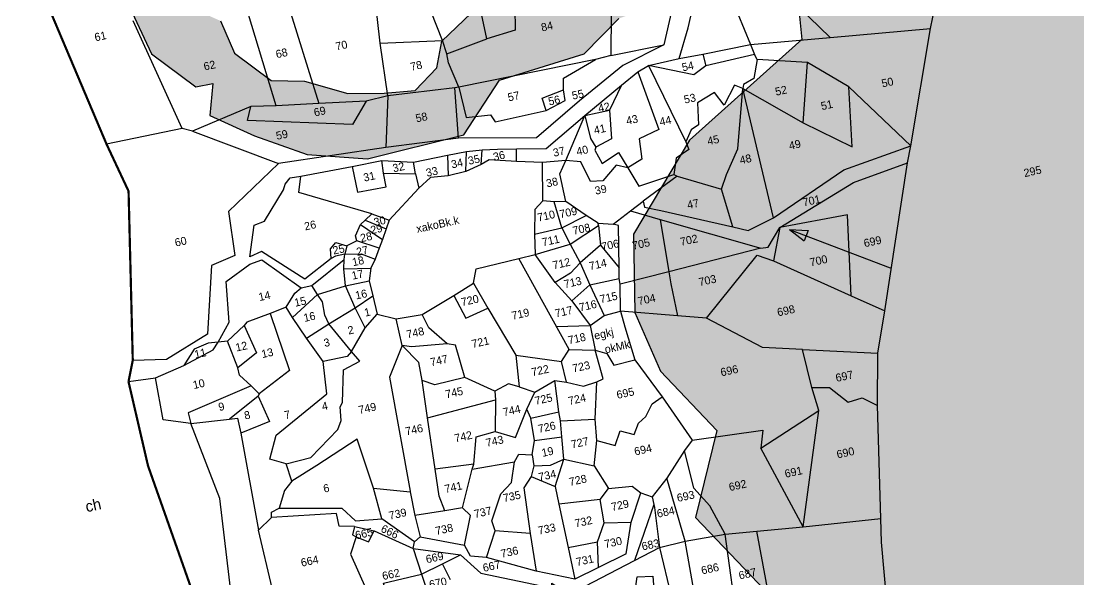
# Model space of a CAD drawing. Header units: metres. Extents: x 282146 to 284989, y 2016198 to 2020938.
# Drawn here: x 282299 to 283295, y 2019219 to 2019745 of the extents above; entities that cross this region are included whole.
import ezdxf
from ezdxf.enums import TextEntityAlignment as Align

# ---------------------------------------------------------------- set-up
doc = ezdxf.new("R2010")
doc.units = ezdxf.units.M
doc.header["$MEASUREMENT"] = 0
doc.linetypes.add('DASHDOT', pattern=[1, 0.5, -0.25, 0, -0.25])
for name, color, linetype in [('POLY_HATCH', 12, 'Continuous'), ('POLY_PARCEL', 6, 'Continuous'), ('POLY_WATER', 4, 'Continuous'), ('SYM_ARROW', 1, 'Continuous'), ('TEXT_MAPIN', 7, 'Continuous'), ('TEXT_MAPOUT', 7, 'Continuous'), ('TEXT_PARCEL', 7, 'Continuous'), ('V_BOUND_LINE', 7, 'Continuous'), ('V_BOUND_STREM_LINE', 7, 'DASHDOT')]:
    doc.layers.add(name, color=color, linetype=linetype)
doc.styles.add('TEXT_MAP', font='', dxfattribs={"height": 1.8})
doc.styles.get('TEXT_MAP').set_extended_font_data('Kruti Dev 050')
pattern_1 = [(12.37531, (282698.511, 2015839.8285), (3.7931513, 5.925559), [4.97495, -4.97495]), (102.37531, (282703.3703, 2015840.8947), (-5.925559, 3.7931513), [4.97495, -4.97495])]

# ---------------------------------------------------------------- blocks, each defined once
blk = doc.blocks.new('ARROWASPECT')
h = blk.add_hatch(color=256)
h.paths.add_polyline_path([(2.85, -2.85), (3.72, -1.98), (0, 0)])
h.paths.add_polyline_path([(0, 0), (1.98, -3.72), (2.85, -2.85)])
for points in [[(0, 0), (17.15, -17.15)], [(0, 0), (1.98, -3.72)], [(0, 0), (3.72, -1.98)], [(3.72, -1.98), (1.98, -3.72)]]:
    blk.add_lwpolyline(points)
blk = doc.blocks.new('5647')
at = {"layer": 'POLY_HATCH'}
h = blk.add_hatch(dxfattribs=at)
h.set_pattern_fill('ZIGZAG', color=256, scale=39.799596, angle=12.37531, style=0)
h.set_pattern_definition(pattern_1)
h.paths.add_polyline_path([(282613.69, 2019676.59), (282575.09, 2019687.53), (282544.97, 2019687.98), (282512.21, 2019712.56), (282499.66, 2019741.57), (282481.07, 2019749.85), (282454.2, 2019775.72), (282443.42, 2019800.71), (282450.66, 2019812), (282432.67, 2019833.64), (282433.82, 2019844.49), (282444.21, 2019849.41), (282490.75, 2019886.97), (282527.24, 2019889.68), (282581.55, 2019879.54), (282627.45, 2019867.55), (282692, 2019871.12), (282731.48, 2019876.26), (282782.91, 2019900.34), (282829.2, 2019930.79), (282836.68, 2019965.08), (282819.36, 2020023.93), (282773.33, 2020052.65), (282754.9, 2020088.32), (282749.51, 2020133.02), (282778.06, 2020159.87), (282776.3, 2020200.07), (282801.95, 2020240.11), (282800.89, 2020297.24), (282841.89, 2020339.76), (282875.5, 2020361.45), (282905.78, 2020388.39), (282937.79, 2020395.42), (282956.05, 2020397.52), (282942.78, 2020447.87), (282904.55, 2020451.79), (282863.11, 2020441.83), (282829.33, 2020431.6), (282777.36, 2020358.29), (282758.02, 2020283.41), (282726.46, 2020236.37), (282710.88, 2020184.12), (282707.03, 2020133.9), (282712.36, 2020089.73), (282733.7, 2020020.29), (282756.88, 2019978.29), (282743.7, 2019958.83), (282686.79, 2019935.88), (282634.69, 2019914.85), (282604.68, 2019930.95), (282547.31, 2019941.91), (282478.76, 2019924.25), (282429.56, 2019882.06), (282371.25, 2019853.57), (282379.61, 2019835.35), (282405.16, 2019782.53), (282438.05, 2019712.14), (282477.71, 2019682.48), (282492.79, 2019685.31), (282490.3, 2019656.86), (282530.09, 2019638.56), (282577.37, 2019621.9), (282631.44, 2019618.07), (282717.46, 2019639.56), (282749.49, 2019688.44), (282825.45, 2019712.08), (282856.43, 2019743.56), (282899.92, 2019760.08), (282920.16, 2019822.94), (282962.03, 2019854.8), (282967.31, 2019894.33), (282977.21, 2019928.76), (283017.4, 2019988.16), (283047.25, 2020019.12), (283049.26, 2020063.56), (283101.53, 2020092.8), (283097.23, 2020169.52), (283096.79, 2020169.6), (283076.6, 2020164.75), (283058.95, 2020140.58), (283030.97, 2020135.32), (283017.87, 2020102.45), (282980.25, 2020060.66), (282936.93, 2020024.69), (282924.03, 2019972.34), (282910.05, 2019923.39), (282882.83, 2019858.3), (282884.19, 2019840.06), (282867.63, 2019839.08), (282840.86, 2019832.32), (282822.26, 2019804.42), (282798.86, 2019798.4), (282767.75, 2019779.22), (282748.6, 2019753.84), (282724.17, 2019748.48), (282697.91, 2019723.31), (282693.44, 2019699.38), (282674.03, 2019679.24), (282646.33, 2019676.69)])
h = blk.add_hatch(dxfattribs=at)
h.set_pattern_fill('ZIGZAG', color=256, scale=39.799596, angle=12.37531, style=0)
h.set_pattern_definition(pattern_1)
h.paths.add_polyline_path([(283310.64, 2019450.28), (283319.31, 2019584.54), (283329.1, 2019626.79), (283330.03, 2019732.28), (283333.42, 2019767.47), (283086.11, 2019819.47), (283082.32, 2019785.2), (283034.46, 2019760.75), (283017.24, 2019754.75), (283020.3, 2019724.9), (282919.75, 2019634.76), (282869.37, 2019550.47), (282870.67, 2019480.16), (282893.63, 2019427.84), (282944.18, 2019374.52), (282924.98, 2019296.76), (283012.13, 2019205.32), (283080.26, 2019096.67), (283314.01, 2019111.72), (283296.99, 2019210.12)])
for points in [[(282405.16, 2019782.53), (282438.05, 2019712.14), (282477.71, 2019682.48), (282492.79, 2019685.31), (282490.3, 2019656.86), (282530.09, 2019638.56), (282577.37, 2019621.9), (282631.44, 2019618.07), (282717.46, 2019639.56), (282749.49, 2019688.44), (282825.45, 2019712.08), (282856.43, 2019743.56)], [(283017.24, 2019754.75), (283020.3, 2019724.9), (282919.75, 2019634.76), (282869.37, 2019550.47), (282870.67, 2019480.16), (282893.63, 2019427.84), (282944.18, 2019374.52), (282924.98, 2019296.76), (283012.13, 2019205.32)], [(282499.66, 2019741.57), (282512.21, 2019712.56), (282544.97, 2019687.98), (282575.09, 2019687.53), (282613.69, 2019676.59), (282646.33, 2019676.69), (282674.03, 2019679.24), (282693.44, 2019699.38), (282697.91, 2019723.31), (282724.17, 2019748.48)]]:
    blk.add_lwpolyline(points, dxfattribs=at)
at = {"layer": 'POLY_PARCEL'}
for points in [[(282972.92, 2019849.6), (282957.31, 2019761.89), (282974.19, 2019720.31)], [(282738.31, 2019725.36), (282722.48, 2019799.75)], [(283045.7, 2019726.63), (282989.05, 2019781.38), (282985.64, 2019798.31), (283149.97, 2019805.97)], [(283135.41, 2019734.62), (283149.97, 2019805.97)], [(282642.77, 2019721.64), (282636.08, 2019779.96)], [(282698.47, 2019724.07), (282673.68, 2019787.06)], [(282849.82, 2019788.11), (282849.18, 2019710.58)], [(282558.24, 2019762.69), (282587.65, 2019667.65)], [(282549.62, 2019665.45), (282521.76, 2019757.09)], [(282763.41, 2019753.58), (282763.58, 2019733.3), (282738.31, 2019725.36)], [(282465.48, 2019645.17), (282421.55, 2019741.59)], [(283045.7, 2019726.63), (283135.41, 2019734.62)], [(283117.75, 2019629.4), (283135.41, 2019734.62)], [(282642.77, 2019721.64), (282698.47, 2019724.07)], [(282702.43, 2019712.11), (282698.47, 2019724.07)], [(282702.43, 2019712.11), (282738.31, 2019725.36)], [(282974.19, 2019720.31), (283045.7, 2019726.63)], [(282649.47, 2019674.26), (282642.77, 2019721.64)], [(282849.18, 2019710.58), (282896.79, 2019719.96)], [(282931.64, 2019711.59), (282974.19, 2019720.31)], [(282974.19, 2019720.31), (282977.69, 2019711.47)], [(282713.27, 2019682.11), (282703.96, 2019703.9), (282702.43, 2019712.11)], [(282835.49, 2019706.79), (282713.27, 2019682.11)], [(282806.84, 2019679.59), (282806.9, 2019690.29), (282835.49, 2019706.79)], [(282849.18, 2019710.58), (282835.49, 2019706.79)], [(282910.38, 2019707.79), (282931.64, 2019711.59)], [(282931.64, 2019711.59), (282934.3, 2019701.33)], [(282977.69, 2019711.47), (282934.3, 2019701.33)], [(282980.19, 2019706.99), (282977.12, 2019689.88), (282968.06, 2019684.48), (282967.51, 2019680.9)], [(282980.19, 2019706.99), (282977.69, 2019711.47)], [(283025.19, 2019704.14), (282980.19, 2019706.99)], [(283021.49, 2019650.3), (283025.19, 2019704.14)], [(283062.2, 2019682.33), (283025.19, 2019704.14)], [(282873.5, 2019695.87), (282892.09, 2019644.19), (282874.71, 2019635.72), (282876.83, 2019617.58), (282864.54, 2019609.93)], [(282934.3, 2019701.33), (282923.6, 2019693.08), (282882.79, 2019701.41)], [(282882.79, 2019701.41), (282916.27, 2019633.17)], [(282709.64, 2019681.58), (282649.47, 2019674.26)], [(282713.27, 2019682.11), (282709.64, 2019681.58)], [(282712.69, 2019636.34), (282709.64, 2019681.58)], [(282713.27, 2019682.11), (282719.74, 2019654.87), (282741.42, 2019657.22), (282745.68, 2019651.2), (282791.35, 2019661.22)], [(282791.35, 2019661.22), (282787.61, 2019672.16), (282806.84, 2019679.59)], [(282791.35, 2019661.22), (282808.35, 2019670.3), (282806.84, 2019679.59)], [(282858.63, 2019683.86), (282848.05, 2019661.58)], [(282967.51, 2019680.9), (282960.02, 2019683.9), (282950.6, 2019666.02), (282941.89, 2019677.45), (282926.9, 2019667.96), (282927.8, 2019648.3), (282920.98, 2019644.02), (282916.27, 2019633.17)], [(282948.19, 2019590.75), (282952.76, 2019603.85), (282962.92, 2019626.86), (282967.51, 2019680.9)], [(282994.81, 2019565.21), (282967.51, 2019680.9)], [(282967.51, 2019680.9), (283021.49, 2019650.3)], [(283021.49, 2019650.3), (283065.34, 2019628.6), (283062.2, 2019682.33)], [(283117.75, 2019629.4), (283062.2, 2019682.33)], [(282630.29, 2019669.52), (282617.94, 2019648.81), (282523.86, 2019652.22), (282527.04, 2019664.77)], [(282587.65, 2019667.65), (282549.62, 2019665.45)], [(282630.29, 2019669.52), (282587.65, 2019667.65)], [(282649.47, 2019674.26), (282630.29, 2019669.52)], [(282649.47, 2019674.26), (282647.62, 2019628.23)], [(282527.04, 2019664.77), (282474.6, 2019642.63)], [(282549.62, 2019665.45), (282527.04, 2019664.77)], [(282825.84, 2019656.76), (282848.05, 2019661.58)], [(282848.05, 2019661.58), (282849.73, 2019635.79), (282835.77, 2019628.42)], [(282808.89, 2019616.57), (282825.84, 2019656.76)], [(282825.84, 2019656.76), (282831.13, 2019636.01), (282835.77, 2019628.42)], [(282465.48, 2019645.17), (282397.77, 2019631.02)], [(282474.6, 2019642.63), (282465.48, 2019645.17)], [(282474.6, 2019642.63), (282551.61, 2019613.94)], [(282835.77, 2019628.42), (282834.75, 2019625.55), (282841.31, 2019613.75), (282856.05, 2019623.6), (282864.54, 2019609.93)], [(282916.27, 2019633.17), (282919.01, 2019626.33), (282907.66, 2019618.46), (282905.55, 2019604.04)], [(282994.81, 2019565.21), (283057.69, 2019608.15), (283117.75, 2019629.4)], [(283114.9, 2019614.34), (283117.75, 2019629.4)], [(282703.05, 2019621.34), (282703.47, 2019602.78)], [(282719.52, 2019606.63), (282719.85, 2019624.59)], [(282733.05, 2019612.91), (282733.99, 2019625.95)], [(282764.73, 2019615.49), (282764.83, 2019627.03)], [(282617.68, 2019611.09), (282622.42, 2019588.08), (282647.98, 2019592.95), (282645.71, 2019605.02)], [(282645.71, 2019605.02), (282644.29, 2019616.49)], [(282674.3, 2019604.44), (282672.66, 2019614.85)], [(282733.05, 2019612.91), (282719.52, 2019606.63)], [(282764.73, 2019615.49), (282740.4, 2019617.17), (282733.05, 2019612.91)], [(282788.11, 2019614.65), (282764.73, 2019615.49)], [(282808.89, 2019616.57), (282788.11, 2019614.65)], [(282788.35, 2019580.24), (282788.11, 2019614.65)], [(282808.99, 2019579.8), (282803.58, 2019604.44), (282808.89, 2019616.57)], [(282864.54, 2019609.93), (282853.91, 2019612.21), (282842.04, 2019598.34), (282830.95, 2019597.57), (282822.44, 2019615.23), (282808.89, 2019616.57)], [(282864.54, 2019609.93), (282874.36, 2019593.47), (282905.55, 2019604.04)], [(283000.61, 2019556.46), (283066.54, 2019596.59), (283114.9, 2019614.34)], [(283094.46, 2019481.91), (283114.9, 2019614.34)], [(282635.18, 2019568.7), (282569.98, 2019587.67), (282571.55, 2019602.44)], [(282645.71, 2019605.02), (282674.3, 2019604.44)], [(282674.3, 2019604.44), (282677.39, 2019591.76)], [(282703.47, 2019602.78), (282687.88, 2019601.34), (282677.39, 2019591.76)], [(282719.52, 2019606.63), (282703.47, 2019602.78)], [(282908.67, 2019602.55), (282878.23, 2019580.06)], [(282905.55, 2019604.04), (282908.67, 2019602.55)], [(282908.67, 2019602.55), (282948.19, 2019590.75)], [(282677.39, 2019591.76), (282650.88, 2019563.09)], [(282958.46, 2019556.92), (282948.19, 2019590.75)], [(282788.35, 2019580.24), (282781.07, 2019572.68), (282780.97, 2019550.47)], [(282798.46, 2019579.47), (282788.35, 2019580.24)], [(282808.99, 2019579.8), (282798.46, 2019579.47)], [(282805.24, 2019556.13), (282798.46, 2019579.47)], [(282827, 2019567.19), (282808.99, 2019579.8)], [(282866.82, 2019571.26), (282878.23, 2019580.06)], [(282878.23, 2019580.06), (282879.4, 2019574.73), (282894.02, 2019571.74), (282958.46, 2019556.92)], [(282625.08, 2019559.09), (282629.35, 2019563.15)], [(282629.35, 2019563.15), (282635.18, 2019568.7)], [(282629.35, 2019563.15), (282648.1, 2019555.36)], [(282635.18, 2019568.7), (282650.88, 2019563.09)], [(282650.88, 2019563.09), (282648.1, 2019555.36)], [(282805.24, 2019556.13), (282827, 2019567.19)], [(282837.79, 2019560.29), (282827, 2019567.19)], [(282851.42, 2019559.39), (282866.82, 2019571.26)], [(282866.82, 2019571.26), (282893.24, 2019563.68)], [(282893.24, 2019563.68), (282901.2, 2019516.75)], [(282893.24, 2019563.68), (282983.4, 2019537.79)], [(282958.46, 2019556.92), (282972.2, 2019553.73), (282994.81, 2019565.21)], [(283064.22, 2019495.35), (283060.98, 2019567.79), (283000.61, 2019556.46)], [(282621.92, 2019544.52), (282620.66, 2019548.88), (282625.08, 2019559.09)], [(282625.08, 2019559.09), (282644.68, 2019545.85)], [(282648.1, 2019555.36), (282644.68, 2019545.85)], [(282780.97, 2019550.47), (282805.24, 2019556.13)], [(282805.24, 2019556.13), (282812.91, 2019541.61)], [(282812.91, 2019541.61), (282838.27, 2019558.08)], [(282837.79, 2019560.29), (282851.42, 2019559.39)], [(282838.27, 2019558.08), (282837.79, 2019560.29)], [(282838.27, 2019558.08), (282839.8, 2019540.53)], [(282856.55, 2019520.3), (282855.92, 2019558.08), (282851.42, 2019559.39)], [(282983.4, 2019537.79), (282989.92, 2019538.8), (283000.61, 2019556.46)], [(283000.61, 2019556.46), (282994.92, 2019526.49)], [(282621.92, 2019544.52), (282612.93, 2019539.96)], [(282641.87, 2019538.05), (282621.92, 2019544.52)], [(282644.68, 2019545.85), (282641.87, 2019538.05)], [(282780.97, 2019550.47), (282781.47, 2019532.39)], [(282598.7, 2019528.56), (282598.31, 2019537.49), (282603.03, 2019542.96), (282612.93, 2019539.96)], [(282612.93, 2019539.96), (282611.16, 2019532.61)], [(282641.87, 2019538.05), (282638.29, 2019528.13)], [(282781.47, 2019532.39), (282812.91, 2019541.61)], [(282812.91, 2019541.61), (282821.75, 2019524.65)], [(282839.8, 2019540.53), (282821.75, 2019524.65)], [(282839.8, 2019540.53), (282856.55, 2019520.3)], [(282983.4, 2019537.79), (282901.2, 2019516.75)], [(282610.05, 2019519.36), (282610.45, 2019527.86)], [(282611.16, 2019532.61), (282625.61, 2019532.76), (282638.29, 2019528.13)], [(282638.29, 2019528.13), (282634.45, 2019520)], [(282726.16, 2019506.68), (282728.65, 2019519.48), (282766.69, 2019528.82)], [(282766.69, 2019528.82), (282781.47, 2019532.39)], [(282811.85, 2019447.05), (282766.69, 2019528.82)], [(282799.42, 2019507.17), (282781.47, 2019532.39)], [(282821.75, 2019524.65), (282813.16, 2019515.48), (282799.42, 2019507.17)], [(282821.75, 2019524.65), (282830.37, 2019505.02)], [(282934.77, 2019475.3), (282980.13, 2019531.71), (282994.92, 2019526.49)], [(282994.92, 2019526.49), (283064.22, 2019495.35)], [(282610.05, 2019519.36), (282634.45, 2019520)], [(282611.54, 2019504.16), (282610.05, 2019519.36)], [(282634.45, 2019520), (282632.94, 2019508.74)], [(282856.72, 2019510.76), (282856.55, 2019520.3)], [(282901.2, 2019516.75), (282857.48, 2019505.56)], [(282901.2, 2019516.75), (282903.01, 2019506.06), (282908.8, 2019477.39)], [(282611.54, 2019504.16), (282632.94, 2019508.74)], [(282632.94, 2019508.74), (282636.24, 2019495.23)], [(282708.72, 2019495.57), (282726.16, 2019506.68)], [(282726.16, 2019506.68), (282738.98, 2019484.13)], [(282799.42, 2019507.17), (282814.25, 2019490.89)], [(282830.37, 2019505.02), (282856.72, 2019510.76)], [(282857.48, 2019505.56), (282856.72, 2019510.76)], [(282857.78, 2019481.5), (282857.48, 2019505.56)], [(282558.38, 2019485.1), (282566.38, 2019497.58), (282571.85, 2019502.33)], [(282564.08, 2019476), (282586.59, 2019496.47)], [(282586.59, 2019496.47), (282581.41, 2019504.64)], [(282586.59, 2019496.47), (282611.54, 2019504.16)], [(282596.79, 2019470.24), (282593.24, 2019477.96), (282590.96, 2019490.03), (282586.59, 2019496.47)], [(282620.26, 2019484.63), (282611.54, 2019504.16)], [(282814.25, 2019490.89), (282830.37, 2019505.02)], [(282830.37, 2019505.02), (282843.31, 2019477.73)], [(282620.26, 2019484.63), (282636.24, 2019495.23)], [(282636.24, 2019495.23), (282639.84, 2019478.8)], [(282680.34, 2019478.42), (282708.72, 2019495.57)], [(282708.72, 2019495.57), (282719.44, 2019475.4), (282738.98, 2019484.13)], [(282814.25, 2019490.89), (282830.74, 2019468.55), (282843.31, 2019477.73)], [(283064.22, 2019495.35), (283094.46, 2019481.91)], [(282544.1, 2019479.38), (282523.2, 2019471.84), (282520.91, 2019468.75)], [(282544.1, 2019479.38), (282561.56, 2019428.5), (282534.38, 2019407.38)], [(282558.38, 2019485.1), (282544.1, 2019479.38)], [(282564.08, 2019476), (282558.38, 2019485.1)], [(282596.79, 2019470.24), (282620.26, 2019484.63)], [(282629.38, 2019466.67), (282620.26, 2019484.63)], [(282629.38, 2019466.67), (282639.84, 2019478.8)], [(282639.84, 2019478.8), (282656.99, 2019474.62)], [(282656.99, 2019474.62), (282680.34, 2019478.42)], [(282702.72, 2019452.14), (282686.22, 2019466.64), (282680.34, 2019478.42)], [(282738.98, 2019484.13), (282764.14, 2019441.96)], [(282843.31, 2019477.73), (282857.78, 2019481.5)], [(282857.78, 2019481.5), (282861.8, 2019467.42), (282870.6, 2019437.89)], [(282908.8, 2019477.39), (282857.78, 2019481.5)], [(282934.77, 2019475.3), (282908.8, 2019477.39)], [(283088.35, 2019443.95), (283094.46, 2019481.91)], [(282520.91, 2019468.75), (282505.87, 2019454.73)], [(282520.91, 2019468.75), (282531.86, 2019444.16), (282515.16, 2019430.89)], [(282576.69, 2019457.33), (282564.08, 2019476)], [(282576.69, 2019457.33), (282596.79, 2019470.24)], [(282617.02, 2019445.47), (282596.79, 2019470.24)], [(282662.35, 2019450.68), (282656.99, 2019474.62)], [(282800.43, 2019467.72), (282830.74, 2019468.55), (282835.24, 2019446.63)], [(283020.79, 2019447.29), (282985.02, 2019448.99), (282934.77, 2019475.3)], [(282617.02, 2019445.47), (282629.38, 2019466.67)], [(282467.01, 2019433.03), (282493.04, 2019447.05), (282497.7, 2019453.76)], [(282505.87, 2019454.73), (282497.7, 2019453.76)], [(282515.16, 2019430.89), (282505.87, 2019454.73)], [(282591.6, 2019436.57), (282576.69, 2019457.33)], [(282662.35, 2019450.68), (282651.05, 2019422.27), (282669.36, 2019320.34), (282669.51, 2019319.64)], [(282702.72, 2019452.14), (282670.73, 2019449.56), (282662.35, 2019450.68)], [(282680.16, 2019419.42), (282677.38, 2019435.44), (282662.35, 2019450.68)], [(282718.58, 2019421.98), (282709.97, 2019451.14), (282702.72, 2019452.14)], [(282558.42, 2019344.81), (282580.5, 2019350.58), (282604.63, 2019375.47), (282607.67, 2019383.53), (282606.81, 2019395.91), (282608.93, 2019399.71), (282609.88, 2019429.12), (282624.48, 2019436.76), (282617.02, 2019445.47)], [(282617.02, 2019445.47), (282613.2, 2019440.94), (282591.6, 2019436.57)], [(282764.14, 2019441.96), (282804.96, 2019436.29)], [(282764.14, 2019441.96), (282767, 2019413.75)], [(282804.96, 2019436.29), (282811.85, 2019447.05)], [(282811.85, 2019447.05), (282835.24, 2019446.63)], [(282836.69, 2019418.12), (282842.38, 2019420.84), (282835.24, 2019446.63)], [(282835.24, 2019446.63), (282845.5, 2019443.71), (282851.86, 2019433.27), (282870.6, 2019437.89)], [(283020.79, 2019447.29), (283088.35, 2019443.95)], [(283029.2, 2019413.09), (283020.79, 2019447.29)], [(283087.93, 2019397.09), (283088.35, 2019443.95)], [(282527.23, 2019414.68), (282516.63, 2019424.19), (282515.16, 2019430.89)], [(282558.42, 2019344.81), (282543.81, 2019349), (282549.44, 2019370.56), (282594.96, 2019407.54), (282591.6, 2019436.57)], [(282809.34, 2019418.03), (282804.96, 2019436.29)], [(282870.6, 2019437.89), (282895.19, 2019404.69)], [(282473.14, 2019380.86), (282448.34, 2019384.29), (282441.48, 2019421.74)], [(282718.58, 2019421.98), (282691.49, 2019415.67), (282680.16, 2019419.42)], [(282745.32, 2019409.73), (282718.58, 2019421.98)], [(282527.23, 2019414.68), (282470.77, 2019390.46), (282473.14, 2019380.86)], [(282534.38, 2019407.38), (282527.23, 2019414.68)], [(282684.92, 2019385.88), (282680.16, 2019419.42)], [(282767, 2019413.75), (282757.52, 2019416.48), (282745.32, 2019409.73)], [(282767, 2019413.75), (282781.02, 2019408.86)], [(282781.02, 2019408.86), (282799.03, 2019419.47)], [(282802.6, 2019391.41), (282799.03, 2019419.47)], [(282799.03, 2019419.47), (282809.34, 2019418.03)], [(282809.34, 2019418.03), (282824.57, 2019414.35), (282836.69, 2019418.12)], [(282835.11, 2019384.87), (282836.69, 2019418.12)], [(283029.2, 2019413.09), (283044.94, 2019413.21), (283061.79, 2019399.94), (283074.27, 2019403.89), (283087.93, 2019397.09)], [(283035.5, 2019392.66), (283029.2, 2019413.09)], [(282533.35, 2019405.3), (282507.76, 2019384.91)], [(282533.35, 2019405.3), (282543.48, 2019382.76), (282517.92, 2019372.35)], [(282534.38, 2019407.38), (282533.35, 2019405.3)], [(282684.92, 2019385.88), (282746.06, 2019402.25)], [(282745.32, 2019409.73), (282746.06, 2019402.25)], [(282746.06, 2019402.25), (282745.67, 2019373.7)], [(282774, 2019393.64), (282781.02, 2019408.86)], [(282836.74, 2019365.63), (282852.91, 2019361.05), (282857.42, 2019374.23), (282869.95, 2019371.07), (282874.01, 2019381.2), (282880.5, 2019387.06), (282886.09, 2019398.64), (282895.19, 2019404.69)], [(282895.19, 2019404.69), (282921.93, 2019365.86)], [(282745.67, 2019373.7), (282763.84, 2019368.44), (282774, 2019393.64)], [(282777.62, 2019385.56), (282774, 2019393.64)], [(282983.6, 2019358.93), (283035.5, 2019392.66)], [(283021.32, 2019288.43), (283035.5, 2019392.66)], [(283090.89, 2019295.88), (283087.93, 2019397.09)], [(282473.14, 2019380.86), (282507.76, 2019384.91)], [(282507.76, 2019384.91), (282514.97, 2019385.75), (282517.92, 2019372.35)], [(282692.01, 2019340.11), (282684.92, 2019385.88)], [(282777.62, 2019385.56), (282802.6, 2019391.41)], [(282780.9, 2019365.58), (282777.62, 2019385.56)], [(282804.03, 2019383.22), (282802.6, 2019391.41)], [(282804.03, 2019383.22), (282835.11, 2019384.87)], [(282805.28, 2019369.08), (282804.03, 2019383.22)], [(282836.74, 2019365.63), (282835.11, 2019384.87)], [(282551.87, 2018856.87), (282468.33, 2019039.92), (282524.15, 2019102.45), (282498.97, 2019313.7), (282473.14, 2019380.86)], [(282726.58, 2019344.37), (282728.61, 2019368.85), (282745.67, 2019373.7)], [(282921.93, 2019365.86), (282985.24, 2019374.78), (282983.6, 2019358.93)], [(282517.92, 2019372.35), (282533.73, 2019285.37)], [(282636.54, 2019323.14), (282622.13, 2019366.92), (282585.85, 2019343.44), (282563.44, 2019329.28)], [(282778.65, 2019352.81), (282780.9, 2019365.58)], [(282780.9, 2019365.58), (282805.28, 2019369.08)], [(282807.22, 2019348.88), (282805.28, 2019369.08)], [(282834.19, 2019342.98), (282836.74, 2019365.63)], [(282921.93, 2019365.86), (282914.99, 2019356.72)], [(282914.99, 2019356.72), (282899.2, 2019332.06)], [(282951.48, 2019281.78), (282937.86, 2019307.06), (282923.36, 2019323.03), (282914.99, 2019356.72)], [(283021.32, 2019288.43), (282983.6, 2019358.93)], [(282563.44, 2019329.28), (282558.42, 2019344.81)], [(282726.58, 2019344.37), (282692.01, 2019340.11)], [(282724.96, 2019339.95), (282763.02, 2019346.61)], [(282724.96, 2019339.95), (282726.58, 2019344.37)], [(282745.48, 2019284.93), (282742.65, 2019293.73), (282750.81, 2019317.97), (282760.26, 2019328.12), (282763.02, 2019346.61)], [(282763.02, 2019346.61), (282766.85, 2019353.36), (282778.65, 2019352.81)], [(282778.65, 2019352.81), (282780.12, 2019343.12)], [(282780.12, 2019343.12), (282795.2, 2019343.53), (282807.22, 2019348.88)], [(282799.23, 2019324.55), (282807.22, 2019348.88)], [(282807.22, 2019348.88), (282834.19, 2019342.98)], [(282700.56, 2019302.8), (282695.5, 2019315.74), (282692.01, 2019340.11)], [(282716.24, 2019305.5), (282724.96, 2019339.95)], [(282780.12, 2019343.12), (282777.98, 2019333.36)], [(282834.19, 2019342.98), (282847.22, 2019322.62)], [(282563.44, 2019329.28), (282557.14, 2019320.87), (282552.12, 2019304.98)], [(282777.98, 2019333.36), (282771.19, 2019323.34), (282777.03, 2019282.42)], [(282777.98, 2019333.36), (282799.23, 2019324.55)], [(282899.2, 2019332.06), (282886.25, 2019315.18)], [(282915.69, 2019275.46), (282899.2, 2019332.06)], [(282636.54, 2019323.14), (282669.51, 2019319.64)], [(282644.1, 2019295.57), (282636.54, 2019323.14)], [(282669.51, 2019319.64), (282673.81, 2019298.39)], [(282799.23, 2019324.55), (282802.57, 2019308.75)], [(282839.59, 2019312.8), (282847.22, 2019322.62)], [(282847.22, 2019322.62), (282868.34, 2019324.81), (282876.02, 2019318.72)], [(282867.38, 2019292.58), (282876.02, 2019318.72)], [(282876.02, 2019318.72), (282886.25, 2019315.18)], [(282839.59, 2019312.8), (282802.57, 2019308.75)], [(282802.57, 2019308.75), (282811.1, 2019269.88)], [(282843.33, 2019292.03), (282839.59, 2019312.8)], [(282887.76, 2019308.28), (282870.3, 2019258.2), (282870.3, 2019258.2)], [(282886.25, 2019315.18), (282887.76, 2019308.28)], [(282887.76, 2019308.28), (282888.33, 2019305.71), (282892.86, 2019269.95)], [(282545.29, 2019296.78), (282545.34, 2019301.6), (282552.12, 2019304.98)], [(282619.7, 2019288.74), (282605.92, 2019289.06), (282603.44, 2019300.35), (282545.29, 2019296.78)], [(282552.12, 2019304.98), (282608.32, 2019305.11), (282620.46, 2019293.71), (282644.1, 2019295.57)], [(282700.56, 2019302.8), (282673.81, 2019298.39)], [(282673.81, 2019298.39), (282678.34, 2019279.42)], [(282716.24, 2019305.5), (282700.56, 2019302.8)], [(282718.15, 2019272.08), (282723.48, 2019298.39), (282716.24, 2019305.5)], [(282545.29, 2019296.78), (282533.73, 2019285.37)], [(282619.7, 2019288.74), (282617.86, 2019281.28), (282621.22, 2019279.43)], [(282619.7, 2019288.74), (282637.21, 2019284.82)], [(282673.39, 2019275.01), (282644.1, 2019295.57)], [(282837.32, 2019274.82), (282843.33, 2019292.03)], [(282843.33, 2019292.03), (282867.38, 2019292.58)], [(282862.83, 2019264.2), (282867.38, 2019292.58)], [(282979.75, 2019284.46), (283021.32, 2019288.43)], [(283021.32, 2019288.43), (283090.89, 2019295.88)], [(283101.58, 2019161.7), (283091.52, 2019274.58), (283090.89, 2019295.88)], [(282546.05, 2019233.37), (282533.73, 2019285.37)], [(282621.22, 2019279.43), (282616.13, 2019263.89), (282629.87, 2019233.27), (282627.81, 2019225.79), (282620.63, 2019219.78), (282567.63, 2019221.24)], [(282621.22, 2019279.43), (282632.22, 2019274.82), (282637.21, 2019284.82)], [(282637.21, 2019284.82), (282672.16, 2019268.83)], [(282678.34, 2019279.42), (282673.39, 2019275.01)], [(282678.34, 2019279.42), (282718.15, 2019272.08)], [(282737.76, 2019261), (282745.48, 2019284.93)], [(282777.03, 2019282.42), (282745.48, 2019284.93)], [(282777.03, 2019282.42), (282782.22, 2019248.76)], [(282915.69, 2019275.46), (282951.48, 2019281.78)], [(282951.48, 2019281.78), (282979.75, 2019284.46)], [(282959.19, 2019225.64), (282951.48, 2019281.78)], [(282993.48, 2019210.82), (282979.75, 2019284.46)], [(282672.16, 2019268.83), (282673.39, 2019275.01)], [(282672.16, 2019268.83), (282679.69, 2019246.02)], [(282672.16, 2019268.83), (282714.43, 2019263.31)], [(282737.76, 2019261), (282723.65, 2019262.2), (282718.15, 2019272.08)], [(282811.1, 2019269.88), (282837.32, 2019274.82)], [(282811.1, 2019269.88), (282817.03, 2019241.58)], [(282838.01, 2019251.94), (282837.32, 2019274.82)], [(282870.3, 2019258.2), (282892.86, 2019269.95)], [(282892.86, 2019269.95), (282915.69, 2019275.46)], [(282892.86, 2019269.95), (282903.13, 2019226.36)], [(282924.83, 2019223.24), (282915.69, 2019275.46)], [(282698.5, 2019255.19), (282714.43, 2019263.31)], [(282714.43, 2019263.31), (282732.8, 2019247.01), (282786.94, 2019235.43)], [(282782.22, 2019248.76), (282737.76, 2019261)], [(282862.83, 2019264.2), (282838.01, 2019251.94)], [(282679.69, 2019246.02), (282698.5, 2019255.19)], [(282705.71, 2019240.88), (282698.5, 2019255.19)], [(282796.71, 2019233.55), (282796.44, 2019237.79), (282811.3, 2019227.48), (282870.3, 2019258.2)], [(282838.01, 2019251.94), (282817.03, 2019241.58)], [(282629.2, 2019197.97), (282649.57, 2019223.14), (282645.61, 2019237.8), (282679.69, 2019246.02)], [(282679.69, 2019246.02), (282687.89, 2019220.46)], [(282817.03, 2019241.58), (282782.22, 2019248.76)], [(282847.42, 2019165.74), (282847.55, 2019175.5), (282863.01, 2019180.55), (282871.08, 2019193.58), (282867.72, 2019207.41), (282872.7, 2019243.6), (282886.84, 2019244.05), (282891.31, 2019186.4), (282870.76, 2019155.96)]]:
    blk.add_lwpolyline(points, dxfattribs=at)
at = {"layer": 'POLY_WATER'}
for points in [[(282910.38, 2019707.79), (282918.34, 2019735.35), (282944.66, 2019851.04)], [(282922.64, 2019822.67), (282918.98, 2019818.37), (282896.79, 2019719.96)], [(282896.79, 2019719.96), (282860.06, 2019701.5), (282821.27, 2019669.81), (282782.51, 2019636.74), (282712.69, 2019636.34)], [(282882.79, 2019701.41), (282910.38, 2019707.79)], [(282858.63, 2019683.86), (282873.5, 2019695.87)], [(282873.5, 2019695.87), (282882.79, 2019701.41)], [(282825.84, 2019656.76), (282858.63, 2019683.86)], [(282764.83, 2019627.03), (282791.16, 2019627.28), (282825.84, 2019656.76)], [(282712.69, 2019636.34), (282647.62, 2019628.23)], [(282647.62, 2019628.23), (282551.61, 2019613.94)], [(282672.66, 2019614.85), (282703.05, 2019621.34)], [(282703.05, 2019621.34), (282719.85, 2019624.59)], [(282719.85, 2019624.59), (282733.99, 2019625.95)], [(282733.99, 2019625.95), (282747.86, 2019626.58), (282764.83, 2019627.03)], [(282551.61, 2019613.94), (282506.87, 2019570.81), (282512.67, 2019531.4), (282491.66, 2019522.42), (282488.09, 2019460.91), (282451.49, 2019438.22), (282421.17, 2019437.44)], [(282571.55, 2019602.44), (282617.68, 2019611.09)], [(282617.68, 2019611.09), (282644.29, 2019616.49)], [(282644.29, 2019616.49), (282672.66, 2019614.85)], [(282598.7, 2019528.56), (282575.35, 2019510.31), (282536.44, 2019535.02), (282526.09, 2019530.34), (282529.97, 2019558.54), (282539.05, 2019562.06), (282556.26, 2019590.33), (282557.59, 2019595.22), (282562.02, 2019601), (282571.55, 2019602.44)], [(282497.7, 2019453.76), (282507.56, 2019471.67), (282504.83, 2019508.04), (282526, 2019523.76), (282536.79, 2019527.44), (282571.85, 2019502.33)], [(282581.41, 2019504.64), (282610.45, 2019527.86)], [(282611.16, 2019532.61), (282602.56, 2019530.94), (282598.7, 2019528.56)], [(282610.45, 2019527.86), (282611.16, 2019532.61)], [(282571.85, 2019502.33), (282581.41, 2019504.64)], [(282497.7, 2019453.76), (282488.54, 2019452.77), (282476.02, 2019447.44), (282467.01, 2019433.03)], [(282441.48, 2019421.74), (282467.01, 2019433.03)], [(282417.34, 2019418.51), (282441.48, 2019421.74)]]:
    blk.add_lwpolyline(points, dxfattribs=at)
at = {"layer": 'V_BOUND_LINE', "const_width": 1.99}
for points in [[(282397.77, 2019631.02), (282322.29, 2019809.53)], [(282421.17, 2019437.44), (282417.42, 2019589.02), (282397.77, 2019631.02)], [(282521.53, 2018783.63), (282422.05, 2019042.06), (282486.95, 2019195.07), (282434.81, 2019343.07), (282417.34, 2019418.51)]]:
    blk.add_lwpolyline(points, dxfattribs=at)
at = {"layer": 'V_BOUND_STREM_LINE', "ltscale": 10, "const_width": 1.99, "flags": 128}
blk.add_lwpolyline([(282417.34, 2019418.51), (282421.17, 2019437.44)], dxfattribs=at)
at = {"layer": 'SYM_ARROW', "xscale": 3.979959615399544, "yscale": 3.979959615399544, "zscale": 3.979959615399544, "rotation": 24.05157210513497}
blk.add_blockref('ARROWASPECT', (283009.03, 2019554.76), dxfattribs=at)
at = {"layer": 'TEXT_MAPIN', "style": 'TEXT_MAP'}
for s, p in [('xakoBk.k', (282675.91, 2019551.58)), ('egkj', (282835.02, 2019455.92)), ('okMk', (282844.48, 2019443.63))]:
    blk.add_text(s, height=7.164, rotation=12.37531, dxfattribs=at).set_placement(p)
at = {"layer": 'TEXT_MAPOUT', "style": 'TEXT_MAP'}
blk.add_text('ch', height=9.95, rotation=12.37531, dxfattribs=at).set_placement((282379.95, 2019301.42))
at = {"layer": 'TEXT_PARCEL', "style": 'TEXT_MAP'}
for s, height, rotation, p in [('84', 7.164, 12.37531, (282792.05, 2019736.59)), ('61', 7.164, 12.37531, (282392.23, 2019727.78)), ('70', 7.164, 12.37531, (282608.03, 2019719.56)), ('68', 7.164, 12.37531, (282554.49, 2019712.65)), ('62', 7.164, 12.37531, (282489.95, 2019701.64)), ('78', 7.164, 12.37531, (282674.9, 2019701.36)), ('54', 7.164, 12.37531, (282918.12, 2019700.74)), ('50', 7.164, 12.37531, (283096.85, 2019686.4)), ('57', 7.164, 12.37531, (282762.2, 2019673.96)), ('55', 7.164, 12.37531, (282819.65, 2019675.49)), ('53', 7.164, 12.37531, (282919.9, 2019671.99)), ('52', 7.164, 12.37531, (283001.6, 2019679.02)), ('56', 7.164, 12.37531, (282798.48, 2019670.32)), ('42', 7.164, 12.37531, (282843.08, 2019664.15)), ('51', 7.164, 12.37531, (283042.58, 2019666.05)), ('69', 7.164, 12.37531, (282588.6, 2019660.44)), ('58', 7.164, 12.37531, (282679.69, 2019655.16)), ('43', 7.164, 12.37531, (282868.15, 2019652.97)), ('41', 7.164, 12.37531, (282839.26, 2019644.54)), ('44', 7.164, 12.37531, (282898.02, 2019652.04)), ('59', 7.164, 12.37531, (282554.72, 2019639.54)), ('45', 7.164, 12.37531, (282940.85, 2019634.71)), ('37', 7.164, 12.37531, (282802.69, 2019624.35)), ('40', 7.164, 12.37531, (282823.6, 2019625.48)), ('49', 7.164, 12.37531, (283013.9, 2019630.62)), ('35', 7.164, 12.37531, (282726.58, 2019617.18)), ('36', 7.164, 12.37531, (282749.09, 2019620.71)), ('48', 7.164, 12.37531, (282969.75, 2019617.69)), ('32', 7.164, 12.37531, (282659.14, 2019610.49)), ('33', 7.164, 12.37531, (282688.95, 2019606.43)), ('34', 7.164, 12.37531, (282711.47, 2019613.92)), ('295', 7.164, 12.37531, (283226.77, 2019606.69)), ('31', 7.164, 12.37531, (282632.91, 2019602.12)), ('38', 7.164, 12.37531, (282796.54, 2019596.91)), ('39', 7.164, 12.37531, (282840.12, 2019590.37)), ('47', 7.164, 12.37531, (282922.75, 2019577.54)), ('701', 7.164, 12.37531, (283028.9, 2019580.44)), ('710', 7.164, 12.37531, (282791.25, 2019566.89)), ('709', 7.164, 12.37531, (282811.04, 2019569.89)), ('26', 7.164, 12.37531, (282579.99, 2019558.43)), ('30', 7.164, 12.37531, (282642.2, 2019562.2)), ('29', 7.164, 12.37531, (282639.29, 2019555.07)), ('708', 7.164, 12.37531, (282822.87, 2019555.11)), ('60', 7.164, 12.37531, (282464.07, 2019543.92)), ('28', 7.164, 12.37531, (282630.14, 2019547.92)), ('711', 7.164, 12.37531, (282795.41, 2019544.77)), ('706', 7.164, 12.37531, (282848.59, 2019540.74)), ('705', 7.164, 12.37531, (282876.24, 2019541.7)), ('702', 7.164, 12.37531, (282919.08, 2019545.16)), ('699', 7.164, 12.37531, (283083.5, 2019543.88)), ('25', 7.164, 12.37531, (282605.48, 2019536.81)), ('27', 7.164, 12.37531, (282626.58, 2019535.61)), ('18', 7.164, 12.37531, (282622.88, 2019526.37)), ('712', 7.164, 12.37531, (282804.95, 2019524.22)), ('714', 7.164, 12.37531, (282837.55, 2019523.4)), ('700', 7.164, 12.37531, (283035.15, 2019526.74)), ('17', 7.164, 12.37531, (282622.41, 2019514.3)), ('713', 7.164, 12.37531, (282815.06, 2019507.23)), ('703', 7.164, 12.37531, (282935.68, 2019509.07)), ('14', 7.164, 12.37531, (282539.06, 2019495.18)), ('16', 7.164, 12.37531, (282625.63, 2019496.6)), ('720', 7.164, 12.37531, (282722.97, 2019491.17)), ('715', 7.164, 12.37531, (282847.2, 2019493.74)), ('704', 7.164, 12.37531, (282881.26, 2019491.99)), ('15', 7.164, 12.37531, (282571.09, 2019490.04)), ('716', 7.164, 12.37531, (282828.61, 2019486.47)), ('698', 7.164, 12.37531, (283005.96, 2019481.98)), ('16', 7.164, 12.37531, (282579.35, 2019476.51)), ('1', 7.16, 12.37531, (282631.11, 2019480.66)), ('719', 7.164, 12.37531, (282768.23, 2019479.01)), ('717', 7.164, 12.37531, (282807.02, 2019481.08)), ('2', 7.16, 12.37531, (282616.3, 2019464.66)), ('748', 7.164, 12.37531, (282674.13, 2019462.23)), ('721', 7.164, 12.37531, (282732.42, 2019453.76)), ('718', 7.164, 12.37531, (282818.74, 2019457.04)), ('12', 7.164, 12.37531, (282518.42, 2019450.02)), ('13', 7.164, 12.37531, (282541.62, 2019444.12)), ('3', 7.16, 12.37531, (282594.83, 2019453.46)), ('11', 7.164, 12.37531, (282481.58, 2019443.78)), ('747', 7.164, 12.37531, (282695.32, 2019437.34)), ('722', 7.164, 12.37531, (282785.87, 2019428.44)), ('723', 7.164, 12.37531, (282822.63, 2019431.78)), ('696', 7.164, 12.37531, (282955.22, 2019428.26)), ('10', 7.164, 12.37531, (282480.26, 2019416.39)), ('697', 7.164, 12.37531, (283058.27, 2019423.25)), ('745', 7.164, 12.37531, (282708.9, 2019408.54)), ('695', 7.164, 12.37531, (282862.17, 2019408.09)), ('725', 7.164, 12.37531, (282788.91, 2019402.73)), ('724', 7.164, 12.37531, (282818.89, 2019402.7)), ('9', 7.16, 12.37531, (282500.47, 2019396.14)), ('8', 7.16, 12.37531, (282523.64, 2019388.48)), ('7', 7.16, 12.37531, (282559.46, 2019388.79)), ('4', 7.16, 12.37531, (282593.07, 2019396.59)), ('749', 7.164, 12.37531, (282631.18, 2019394.58)), ('744', 7.164, 12.37531, (282760.43, 2019392.56)), ('726', 7.164, 12.37531, (282791.82, 2019377.66)), ('746', 7.164, 12.37531, (282673.05, 2019375.39)), ('742', 7.164, 12.37531, (282717.08, 2019369.26)), ('743', 7.164, 12.37531, (282745.13, 2019365.13)), ('727', 7.164, 12.37531, (282821.36, 2019363.74)), ('19', 7.164, 12.37531, (282792.48, 2019355.61)), ('694', 7.164, 12.37531, (282877.98, 2019357.42)), ('690', 7.164, 12.37531, (283059.22, 2019354.71)), ('734', 7.164, 12.37531, (282792.22, 2019334.47)), ('728', 7.164, 12.37531, (282819.61, 2019330.14)), ('691', 7.164, 12.37531, (283012.71, 2019337.42)), ('6', 7.16, 12.37531, (282594.42, 2019323)), ('741', 7.164, 12.37531, (282708.2, 2019323.83)), ('692', 7.164, 12.37531, (282962.72, 2019325.5)), ('735', 7.164, 12.37531, (282760.56, 2019315.63)), ('693', 7.164, 12.37531, (282916.17, 2019315.77)), ('737', 7.164, 12.37531, (282734.53, 2019301.43)), ('729', 7.164, 12.37531, (282857.35, 2019307.72)), ('684', 7.164, 12.37531, (282898.28, 2019301.69)), ('739', 7.164, 12.37531, (282658.3, 2019299.98)), ('732', 7.164, 12.37531, (282824.68, 2019292.95)), ('666', 7.164, 333.73529, (282651.29, 2019284.05)), ('738', 7.164, 12.37531, (282699.93, 2019286.22)), ('733', 7.164, 12.37531, (282791.82, 2019286.54)), ('665', 7.164, 12.37531, (282628.18, 2019282.32)), ('730', 7.164, 12.37531, (282851.19, 2019274.42)), ('736', 7.164, 12.37531, (282758.37, 2019265.78)), ('683', 7.164, 12.37531, (282884.67, 2019272.36)), ('664', 7.164, 12.37531, (282579.51, 2019257.82)), ('669', 7.164, 12.37531, (282691.4, 2019260.89)), ('731', 7.164, 12.37531, (282825.89, 2019258.42)), ('662', 7.164, 12.37531, (282652.32, 2019245.86)), ('667', 7.164, 12.37531, (282742.38, 2019253.17)), ('686', 7.164, 12.37531, (282937.93, 2019250.85)), ('687', 7.164, 12.37531, (282971.52, 2019246.35)), ('670', 7.164, 12.37531, (282694.39, 2019238.19))]:
    blk.add_text(s, height=height, rotation=rotation, dxfattribs=at).set_placement(p, align=Align.MIDDLE)

msp = doc.modelspace()

# ---------------------------------------------------------------- block references
at = {"xscale": 1.051453222781844, "yscale": 1.051453222781844, "zscale": 1.051453222781844, "rotation": 0.007350067816667833}
msp.add_blockref('5647', (-14275.72, -103956.88), dxfattribs=at)

doc.saveas('drawing.dxf')
